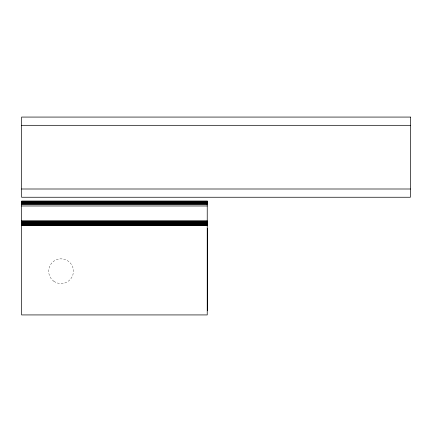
<?xml version="1.0" encoding="UTF-8"?>
<svg xmlns="http://www.w3.org/2000/svg" width="432" height="432" viewBox="0 0 432 432"><rect width="100%" height="100%" fill="white"/><g stroke="black" fill="none" stroke-linecap="round" stroke-linejoin="round"><path stroke-width="0.32" stroke-dasharray="2.16 1.62" d="M53.951 281.345A12.371 12.371 0 0 0 73.375 272.29A12.371 12.371 0 0 0 55.82 259.994A12.371 12.371 0 0 0 53.951 281.345"/><path stroke-width="0.65" d="M21.6 125.318L410.4 125.318M21.6 189L410.4 189M21.6 201.258L207.23 201.258M21.6 201.388L207.23 201.388M21.6 201.55L207.23 201.55M21.6 201.749L207.23 201.749M21.6 201.976L207.23 201.976M21.6 202.235L207.23 202.235M21.6 202.522L207.23 202.522M21.6 202.84L207.23 202.84M21.6 203.175L207.23 203.175M21.6 203.537L207.23 203.537M21.6 203.915L207.23 203.915M21.6 204.309L207.23 204.309M21.6 205.978L207.23 205.978M21.6 220.757L207.23 220.757M21.6 221.605L207.23 221.605M21.6 222.021L207.23 222.021M21.6 222.431L207.23 222.431M21.6 222.826L207.23 222.826M21.6 223.204L207.23 223.204M21.6 223.56L207.23 223.56M21.6 223.9L207.23 223.9M21.6 224.213L207.23 224.213M21.6 224.5L207.23 224.5M21.6 224.759L207.23 224.759M21.6 224.991L207.23 224.991M21.6 225.185L207.23 225.185M21.6 225.347L207.23 225.347M21.6 225.644L207.23 225.644M207.409 228.285L207.409 310.775M410.4 117.072L21.6 117.072L21.6 197.251L410.4 197.251L410.4 117.072M207.23 201.096L21.6 201.096L21.6 314.928L207.23 314.928L207.23 201.096"/></g></svg>
